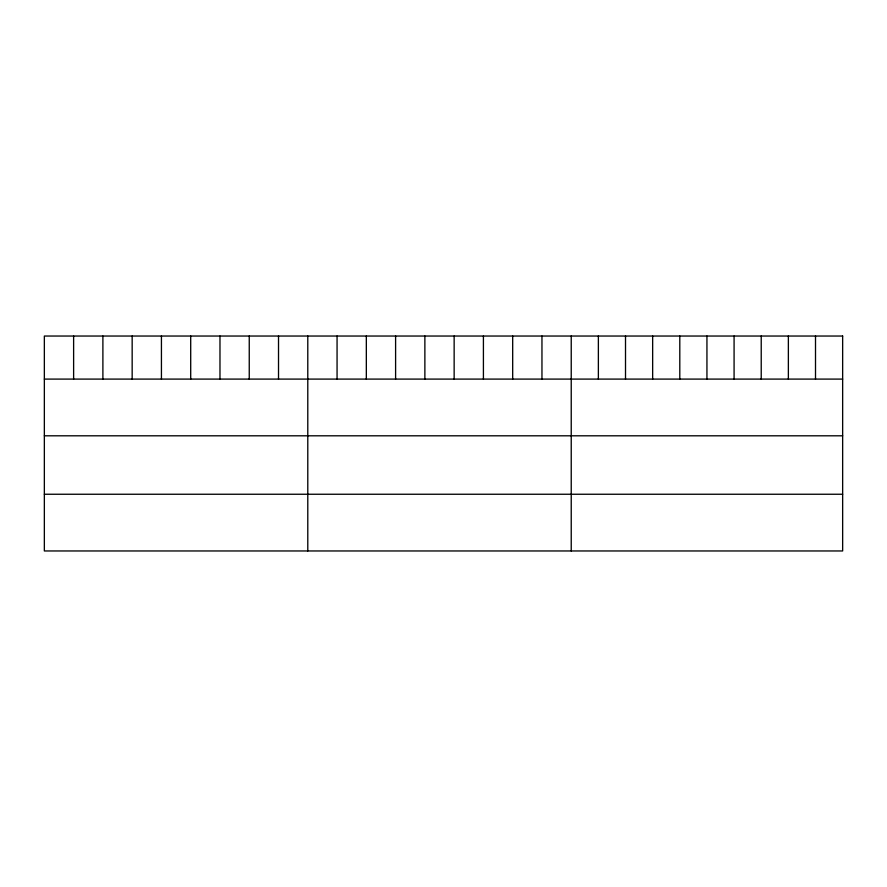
<?xml version="1.0" encoding="UTF-8"?>
<svg xmlns="http://www.w3.org/2000/svg" width="887" height="887" viewBox="0 0 887 887"><rect width="100%" height="100%" fill="white"/><g stroke="black" fill="none" stroke-linecap="round" stroke-linejoin="round"><path stroke-width="1.33" d="M44.35 379.093L842.65 379.093M44.35 435.805L842.65 435.805M44.35 494.247L842.65 494.247M815.508 336.04L815.508 379.093M788.366 336.04L788.366 379.093M761.223 336.04L761.223 379.093M734.081 336.04L734.081 379.093M706.939 336.04L706.939 379.093M679.797 336.04L679.797 379.093M652.655 336.04L652.655 379.093M625.512 336.04L625.512 379.093M598.37 336.04L598.37 379.093M571.228 336.04L571.228 550.96M541.957 336.04L541.957 379.093M512.686 336.04L512.686 379.093M483.415 336.04L483.415 379.093M454.144 336.04L454.144 379.093M424.873 336.04L424.873 379.093M395.602 336.04L395.602 379.093M366.331 336.04L366.331 379.093M337.06 336.04L337.06 379.093M307.789 336.04L307.789 550.96M278.518 336.04L278.518 379.093M249.247 336.04L249.247 379.093M219.976 336.04L219.976 379.093M190.705 336.04L190.705 379.093M161.434 336.04L161.434 379.093M132.163 336.04L132.163 379.093M102.892 336.04L102.892 379.093M73.621 336.04L73.621 379.093M842.65 336.04L44.35 336.04L44.35 550.96L842.65 550.96L842.65 336.04"/></g></svg>
